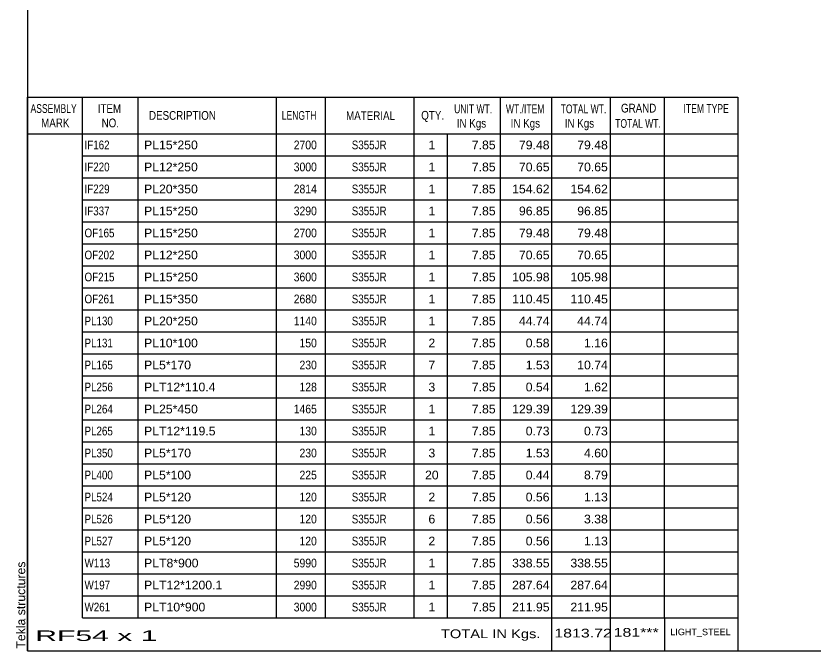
# Model space of a CAD drawing. Header units: millimetres. Extents: x -66 to 337, y -192 to 85.
# Drawn here: x -65.6 to 108.9, y -192.5 to -53.9 of the extents above; entities that cross this region are included whole.
import ezdxf

# ---------------------------------------------------------------- set-up
doc = ezdxf.new("R2010")
doc.units = ezdxf.units.MM
doc.styles.add('Arial', font='ARIAL.TTF', dxfattribs={"height": 0.2})

# ---------------------------------------------------------------- blocks, each defined once
blk = doc.blocks.new('Unknown-627020122-1200')
at = {"color": 5, "linetype": 'Continuous'}
for p, q in [((-63.06, 84.57), (-63.06, -192.43)), ((-63.06, -192.43), (336.94, -192.43))]:
    blk.add_line(p, q, dxfattribs=at)
at = {"color": 174, "linetype": 'Continuous', "style": 'Arial'}
blk.add_text('Tekla structures', height=1.9102, rotation=90, dxfattribs=at).set_placement((-63.56, -191.93))
blk = doc.blocks.new('CBS_BOM-627020122-5622')
at = {"color": 7, "linetype": 'Continuous'}
for p, q in [((-63.09, -79.66), (-63.09, -71.66)), ((-63.09, -71.66), (91.83, -71.66)), ((-51.09, -79.66), (-51.09, -71.66)), ((-38.9, -79.66), (-38.9, -71.66)), ((-8.74, -79.66), (-8.74, -71.66)), ((1.94, -79.66), (1.94, -71.66)), ((21.26, -79.66), (21.26, -71.66)), ((40.06, -79.66), (40.06, -71.66)), ((51.27, -79.66), (51.27, -71.66)), ((64.06, -79.66), (64.06, -71.66)), ((75.81, -79.66), (75.81, -71.66)), ((91.83, -71.67), (91.83, -79.65)), ((-63.09, -79.66), (91.83, -79.66)), ((-63.09, -84.46), (-63.09, -79.66)), ((-51.09, -84.46), (-51.09, -79.66)), ((-38.9, -84.46), (-38.9, -79.66)), ((-8.74, -84.46), (-8.74, -79.66)), ((1.94, -84.46), (1.94, -79.66)), ((21.26, -84.46), (21.26, -79.66)), ((28.52, -84.46), (28.52, -79.66)), ((40.06, -84.46), (40.06, -79.66)), ((51.27, -84.46), (51.27, -79.66)), ((64.06, -84.46), (64.06, -79.66)), ((75.83, -84.46), (75.83, -79.66)), ((91.83, -79.67), (91.83, -84.46)), ((-63.09, -89.26), (-63.09, -84.46)), ((-51.09, -84.46), (91.83, -84.46)), ((-51.09, -89.26), (-51.09, -84.46)), ((-38.9, -89.26), (-38.9, -84.46)), ((-8.74, -89.26), (-8.74, -84.46)), ((1.94, -89.26), (1.94, -84.46)), ((21.26, -89.26), (21.26, -84.46)), ((28.52, -89.26), (28.52, -84.46)), ((40.06, -89.26), (40.06, -84.46)), ((51.27, -89.26), (51.27, -84.46)), ((64.06, -89.26), (64.06, -84.46)), ((75.83, -89.26), (75.83, -84.46)), ((91.83, -84.47), (91.83, -89.26)), ((-63.09, -94.06), (-63.09, -89.26)), ((-51.09, -89.26), (91.83, -89.26)), ((-51.09, -94.06), (-51.09, -89.26)), ((-38.9, -94.06), (-38.9, -89.26)), ((-8.74, -94.06), (-8.74, -89.26)), ((1.94, -94.06), (1.94, -89.26)), ((21.26, -94.06), (21.26, -89.26)), ((28.52, -94.06), (28.52, -89.26)), ((40.06, -94.06), (40.06, -89.26)), ((51.27, -94.06), (51.27, -89.26)), ((64.06, -94.06), (64.06, -89.26)), ((75.83, -94.06), (75.83, -89.26)), ((91.83, -89.27), (91.83, -94.06)), ((-63.09, -98.86), (-63.09, -94.06)), ((-51.09, -94.06), (91.83, -94.06)), ((-51.09, -98.86), (-51.09, -94.06)), ((-38.9, -98.86), (-38.9, -94.06)), ((-8.74, -98.86), (-8.74, -94.06)), ((1.94, -98.86), (1.94, -94.06)), ((21.26, -98.86), (21.26, -94.06)), ((28.52, -98.86), (28.52, -94.06)), ((40.06, -98.86), (40.06, -94.06)), ((51.27, -98.86), (51.27, -94.06)), ((64.06, -98.86), (64.06, -94.06)), ((75.83, -98.86), (75.83, -94.06)), ((91.83, -94.07), (91.83, -98.86)), ((-63.09, -103.66), (-63.09, -98.86)), ((-51.09, -98.86), (91.83, -98.86)), ((-51.09, -103.66), (-51.09, -98.86)), ((-38.9, -103.66), (-38.9, -98.86)), ((-8.74, -103.66), (-8.74, -98.86)), ((1.94, -103.66), (1.94, -98.86)), ((21.26, -103.66), (21.26, -98.86)), ((28.52, -103.66), (28.52, -98.86)), ((40.06, -103.66), (40.06, -98.86)), ((51.27, -103.66), (51.27, -98.86)), ((64.06, -103.66), (64.06, -98.86)), ((75.83, -103.66), (75.83, -98.86)), ((91.83, -98.87), (91.83, -103.66)), ((-63.09, -108.46), (-63.09, -103.66)), ((-51.09, -103.66), (91.83, -103.66)), ((-51.09, -108.46), (-51.09, -103.66)), ((-38.9, -108.46), (-38.9, -103.66)), ((-8.74, -108.46), (-8.74, -103.66)), ((1.94, -108.46), (1.94, -103.66)), ((21.26, -108.46), (21.26, -103.66)), ((28.52, -108.46), (28.52, -103.66)), ((40.06, -108.46), (40.06, -103.66)), ((51.27, -108.46), (51.27, -103.66)), ((64.06, -108.46), (64.06, -103.66)), ((75.83, -108.46), (75.83, -103.66)), ((91.83, -103.67), (91.83, -108.46)), ((-63.09, -113.26), (-63.09, -108.46)), ((-51.09, -108.46), (91.83, -108.46)), ((-51.09, -113.26), (-51.09, -108.46)), ((-38.9, -113.26), (-38.9, -108.46)), ((-8.74, -113.26), (-8.74, -108.46)), ((1.94, -113.26), (1.94, -108.46)), ((21.26, -113.26), (21.26, -108.46)), ((28.52, -113.26), (28.52, -108.46)), ((40.06, -113.26), (40.06, -108.46)), ((51.27, -113.26), (51.27, -108.46)), ((64.06, -113.26), (64.06, -108.46)), ((75.83, -113.26), (75.83, -108.46)), ((91.83, -108.47), (91.83, -113.26)), ((-63.09, -118.06), (-63.09, -113.26)), ((-51.09, -113.26), (91.83, -113.26)), ((-51.09, -118.06), (-51.09, -113.26)), ((-38.9, -118.06), (-38.9, -113.26)), ((-8.74, -118.06), (-8.74, -113.26)), ((1.94, -118.06), (1.94, -113.26)), ((21.26, -118.06), (21.26, -113.26)), ((28.52, -118.06), (28.52, -113.26)), ((40.06, -118.06), (40.06, -113.26)), ((51.27, -118.06), (51.27, -113.26)), ((64.06, -118.06), (64.06, -113.26)), ((75.83, -118.06), (75.83, -113.26)), ((91.83, -113.27), (91.83, -118.06)), ((-63.09, -122.86), (-63.09, -118.06)), ((-51.09, -118.06), (91.83, -118.06)), ((-51.09, -122.86), (-51.09, -118.06)), ((-38.9, -122.86), (-38.9, -118.06)), ((-8.74, -122.86), (-8.74, -118.06)), ((1.94, -122.86), (1.94, -118.06)), ((21.26, -122.86), (21.26, -118.06)), ((28.52, -122.86), (28.52, -118.06)), ((40.06, -122.86), (40.06, -118.06)), ((51.27, -122.86), (51.27, -118.06)), ((64.06, -122.86), (64.06, -118.06)), ((75.83, -122.86), (75.83, -118.06)), ((91.83, -118.07), (91.83, -122.86)), ((-63.09, -127.66), (-63.09, -122.86)), ((-51.09, -122.86), (91.83, -122.86)), ((-51.09, -127.66), (-51.09, -122.86)), ((-38.9, -127.66), (-38.9, -122.86)), ((-8.74, -127.66), (-8.74, -122.86)), ((1.94, -127.66), (1.94, -122.86)), ((21.26, -127.66), (21.26, -122.86)), ((28.52, -127.66), (28.52, -122.86)), ((40.06, -127.66), (40.06, -122.86)), ((51.27, -127.66), (51.27, -122.86)), ((64.06, -127.66), (64.06, -122.86)), ((75.83, -127.66), (75.83, -122.86)), ((91.83, -122.87), (91.83, -127.66)), ((-63.09, -132.46), (-63.09, -127.66)), ((-51.09, -127.66), (91.83, -127.66)), ((-51.09, -132.46), (-51.09, -127.66)), ((-38.9, -132.46), (-38.9, -127.66)), ((-8.74, -132.46), (-8.74, -127.66)), ((1.94, -132.46), (1.94, -127.66)), ((21.26, -132.46), (21.26, -127.66)), ((28.52, -132.46), (28.52, -127.66)), ((40.06, -132.46), (40.06, -127.66)), ((51.27, -132.46), (51.27, -127.66)), ((64.06, -132.46), (64.06, -127.66)), ((75.83, -132.46), (75.83, -127.66)), ((91.83, -127.67), (91.83, -132.46)), ((-63.09, -137.26), (-63.09, -132.46)), ((-51.09, -132.46), (91.83, -132.46)), ((-51.09, -137.26), (-51.09, -132.46)), ((-38.9, -137.26), (-38.9, -132.46)), ((-8.74, -137.26), (-8.74, -132.46)), ((1.94, -137.26), (1.94, -132.46)), ((21.26, -137.26), (21.26, -132.46)), ((28.52, -137.26), (28.52, -132.46)), ((40.06, -137.26), (40.06, -132.46)), ((51.27, -137.26), (51.27, -132.46)), ((64.06, -137.26), (64.06, -132.46)), ((75.83, -137.26), (75.83, -132.46)), ((91.83, -132.47), (91.83, -137.26)), ((-63.09, -142.06), (-63.09, -137.26)), ((-51.09, -137.26), (91.83, -137.26)), ((-51.09, -142.06), (-51.09, -137.26)), ((-38.9, -142.06), (-38.9, -137.26)), ((-8.74, -142.06), (-8.74, -137.26)), ((1.94, -142.06), (1.94, -137.26)), ((21.26, -142.06), (21.26, -137.26)), ((28.52, -142.06), (28.52, -137.26)), ((40.06, -142.06), (40.06, -137.26)), ((51.27, -142.06), (51.27, -137.26)), ((64.06, -142.06), (64.06, -137.26)), ((75.83, -142.06), (75.83, -137.26)), ((91.83, -137.27), (91.83, -142.06)), ((-63.09, -146.86), (-63.09, -142.06)), ((-51.09, -142.06), (91.83, -142.06)), ((-51.09, -146.86), (-51.09, -142.06)), ((-38.9, -146.86), (-38.9, -142.06)), ((-8.74, -146.86), (-8.74, -142.06)), ((1.94, -146.86), (1.94, -142.06)), ((21.26, -146.86), (21.26, -142.06)), ((28.52, -146.86), (28.52, -142.06)), ((40.06, -146.86), (40.06, -142.06)), ((51.27, -146.86), (51.27, -142.06)), ((64.06, -146.86), (64.06, -142.06)), ((75.83, -146.86), (75.83, -142.06)), ((91.83, -142.07), (91.83, -146.86)), ((-63.09, -151.66), (-63.09, -146.86)), ((-51.09, -146.86), (91.83, -146.86)), ((-51.09, -151.66), (-51.09, -146.86)), ((-38.9, -151.66), (-38.9, -146.86)), ((-8.74, -151.66), (-8.74, -146.86)), ((1.94, -151.66), (1.94, -146.86)), ((21.26, -151.66), (21.26, -146.86)), ((28.52, -151.66), (28.52, -146.86)), ((40.06, -151.66), (40.06, -146.86)), ((51.27, -151.66), (51.27, -146.86)), ((64.06, -151.66), (64.06, -146.86)), ((75.83, -151.66), (75.83, -146.86)), ((91.83, -146.87), (91.83, -151.66)), ((-63.09, -156.46), (-63.09, -151.66)), ((-51.09, -151.66), (91.83, -151.66)), ((-51.09, -156.46), (-51.09, -151.66)), ((-38.9, -156.46), (-38.9, -151.66)), ((-8.74, -156.46), (-8.74, -151.66)), ((1.94, -156.46), (1.94, -151.66)), ((21.26, -156.46), (21.26, -151.66)), ((28.52, -156.46), (28.52, -151.66)), ((40.06, -156.46), (40.06, -151.66)), ((51.27, -156.46), (51.27, -151.66)), ((64.06, -156.46), (64.06, -151.66)), ((75.83, -156.46), (75.83, -151.66)), ((91.83, -151.67), (91.83, -156.46)), ((-63.09, -161.26), (-63.09, -156.46)), ((-51.09, -156.46), (91.83, -156.46)), ((-51.09, -161.26), (-51.09, -156.46)), ((-38.9, -161.26), (-38.9, -156.46)), ((-8.74, -161.26), (-8.74, -156.46)), ((1.94, -161.26), (1.94, -156.46)), ((21.26, -161.26), (21.26, -156.46)), ((28.52, -161.26), (28.52, -156.46)), ((40.06, -161.26), (40.06, -156.46)), ((51.27, -161.26), (51.27, -156.46)), ((64.06, -161.26), (64.06, -156.46)), ((75.83, -161.26), (75.83, -156.46)), ((91.83, -156.47), (91.83, -161.26)), ((-63.09, -166.06), (-63.09, -161.26)), ((-51.09, -161.26), (91.83, -161.26)), ((-51.09, -166.06), (-51.09, -161.26)), ((-38.9, -166.06), (-38.9, -161.26)), ((-8.74, -166.06), (-8.74, -161.26)), ((1.94, -166.06), (1.94, -161.26)), ((21.26, -166.06), (21.26, -161.26)), ((28.52, -166.06), (28.52, -161.26)), ((40.06, -166.06), (40.06, -161.26)), ((51.27, -166.06), (51.27, -161.26)), ((64.06, -166.06), (64.06, -161.26)), ((75.83, -166.06), (75.83, -161.26)), ((91.83, -161.27), (91.83, -166.06)), ((-63.09, -170.86), (-63.09, -166.06)), ((-51.09, -166.06), (91.83, -166.06)), ((-51.09, -170.86), (-51.09, -166.06)), ((-38.9, -170.86), (-38.9, -166.06)), ((-8.74, -170.86), (-8.74, -166.06)), ((1.94, -170.86), (1.94, -166.06)), ((21.26, -170.86), (21.26, -166.06)), ((28.52, -170.86), (28.52, -166.06)), ((40.06, -170.86), (40.06, -166.06)), ((51.27, -170.86), (51.27, -166.06)), ((64.06, -170.86), (64.06, -166.06)), ((75.83, -170.86), (75.83, -166.06)), ((91.83, -166.07), (91.83, -170.86)), ((-63.09, -175.66), (-63.09, -170.86)), ((-51.09, -170.86), (91.83, -170.86)), ((-51.09, -175.66), (-51.09, -170.86)), ((-38.9, -175.66), (-38.9, -170.86)), ((-8.74, -175.66), (-8.74, -170.86)), ((1.94, -175.66), (1.94, -170.86)), ((21.26, -175.66), (21.26, -170.86)), ((28.52, -175.66), (28.52, -170.86)), ((40.06, -175.66), (40.06, -170.86)), ((51.27, -175.66), (51.27, -170.86)), ((64.06, -175.66), (64.06, -170.86)), ((75.83, -175.66), (75.83, -170.86)), ((91.83, -170.87), (91.83, -175.66)), ((-63.09, -180.46), (-63.09, -175.66)), ((-51.09, -175.66), (91.83, -175.66)), ((-51.09, -180.46), (-51.09, -175.66)), ((-38.9, -180.46), (-38.9, -175.66)), ((-8.74, -180.46), (-8.74, -175.66)), ((1.94, -180.46), (1.94, -175.66)), ((21.26, -180.46), (21.26, -175.66)), ((28.52, -180.46), (28.52, -175.66)), ((40.06, -180.46), (40.06, -175.66)), ((51.27, -180.46), (51.27, -175.66)), ((64.06, -180.46), (64.06, -175.66)), ((75.83, -180.46), (75.83, -175.66)), ((91.83, -175.67), (91.83, -180.46)), ((-63.09, -185.26), (-63.09, -180.46)), ((-51.09, -180.46), (91.83, -180.46)), ((-51.09, -185.26), (-51.09, -180.46)), ((-38.9, -185.26), (-38.9, -180.46)), ((-8.74, -185.26), (-8.74, -180.46)), ((1.94, -185.26), (1.94, -180.46)), ((21.26, -185.26), (21.26, -180.46)), ((28.52, -185.26), (28.52, -180.46)), ((40.06, -185.26), (40.06, -180.46)), ((51.27, -185.26), (51.27, -180.46)), ((64.06, -185.26), (64.06, -180.46)), ((75.83, -185.26), (75.83, -180.46)), ((91.83, -180.47), (91.83, -185.26)), ((-63.09, -192.46), (-63.09, -185.28)), ((-51.09, -185.26), (91.83, -185.26)), ((51.27, -192.46), (51.27, -185.28)), ((64.06, -192.46), (64.06, -185.28)), ((75.87, -192.46), (75.87, -185.28)), ((91.83, -185.26), (91.83, -192.46)), ((-63.09, -192.46), (91.83, -192.46))]:
    blk.add_line(p, q, dxfattribs=at)
at = {"color": 3, "linetype": 'Continuous', "style": 'Arial'}
for s, height, width, p in [('ASSEMBLY', 1.91, 0.7, (-62.41, -75.09)), ('ITEM', 1.91, 0.8, (-47.76, -75.09)), ('UNIT WT.', 1.91, 0.7, (29.95, -75.16)), ('WT./ITEM', 1.91, 0.7, (41.24, -75.16)), ('TOTAL WT.', 1.91, 0.7, (53.18, -75.16)), ('GRAND', 1.91, 0.8, (66.33, -75)), ('ITEM TYPE', 1.91, 0.7, (79.97, -75.08)), ('DESCRIPTION', 1.9102, 0.8, (-36.58, -76.59)), ('LENGTH', 1.91, 0.7, (-7.63, -76.59)), ('MATERIAL', 1.91, 0.8, (6.39, -76.64)), ('QTY.', 1.91, 0.8, (22.78, -76.56)), ('MARK', 1.91, 0.8, (-60.09, -78.22)), ('NO.', 1.91, 0.8, (-46.91, -78.22)), ('IN Kgs', 1.91, 0.8, (30.53, -78.3)), ('IN Kgs', 1.91, 0.8, (42.28, -78.3)), ('IN Kgs', 1.91, 0.8, (54.07, -78.3)), ('TOTAL WT.', 1.91, 0.7, (65.07, -78.34))]:
    blk.add_text(s, height=height, dxfattribs=dict(at, width=width)).set_placement(p)
at = {"color": 7, "linetype": 'Continuous', "style": 'Arial'}
for s, width, p in [('IF162', 0.8, (-50.63, -83.03)), ('2700', 0.85, (-5.02, -83.03)), ('S355JR', 0.8, (7.63, -83.03)), ('IF220', 0.8, (-50.63, -87.83)), ('3000', 0.85, (-5.02, -87.83)), ('S355JR', 0.8, (7.63, -87.83)), ('IF229', 0.8, (-50.63, -92.63)), ('2814', 0.85, (-5.02, -92.63)), ('S355JR', 0.8, (7.63, -92.63)), ('IF337', 0.8, (-50.63, -97.43)), ('3290', 0.85, (-5.02, -97.43)), ('S355JR', 0.8, (7.63, -97.43)), ('OF165', 0.8, (-50.63, -102.23)), ('2700', 0.85, (-5.02, -102.23)), ('S355JR', 0.8, (7.63, -102.23)), ('OF202', 0.8, (-50.63, -107.03)), ('3000', 0.85, (-5.02, -107.03)), ('S355JR', 0.8, (7.63, -107.03)), ('OF215', 0.8, (-50.63, -111.83)), ('3600', 0.85, (-5.02, -111.83)), ('S355JR', 0.8, (7.63, -111.83)), ('OF261', 0.8, (-50.63, -116.63)), ('2680', 0.85, (-5.02, -116.63)), ('S355JR', 0.8, (7.63, -116.63)), ('PL130', 0.8, (-50.63, -121.43)), ('1140', 0.85, (-5.02, -121.43)), ('S355JR', 0.8, (7.63, -121.43)), ('PL131', 0.8, (-50.63, -126.23)), ('150', 0.85, (-3.76, -126.23)), ('S355JR', 0.8, (7.63, -126.23)), ('PL165', 0.8, (-50.63, -131.03)), ('230', 0.85, (-3.76, -131.03)), ('S355JR', 0.8, (7.63, -131.03)), ('PL256', 0.8, (-50.63, -135.83)), ('128', 0.85, (-3.76, -135.83)), ('S355JR', 0.8, (7.63, -135.83)), ('PL264', 0.8, (-50.63, -140.63)), ('1465', 0.85, (-5.02, -140.63)), ('S355JR', 0.8, (7.63, -140.63)), ('PL265', 0.8, (-50.63, -145.43)), ('130', 0.85, (-3.76, -145.43)), ('S355JR', 0.8, (7.63, -145.43)), ('PL350', 0.8, (-50.63, -150.23)), ('230', 0.85, (-3.76, -150.23)), ('S355JR', 0.8, (7.63, -150.23)), ('PL400', 0.8, (-50.63, -155.03)), ('225', 0.85, (-3.76, -155.03)), ('S355JR', 0.8, (7.63, -155.03)), ('PL524', 0.8, (-50.63, -159.83)), ('120', 0.85, (-3.76, -159.83)), ('S355JR', 0.8, (7.63, -159.83)), ('PL526', 0.8, (-50.63, -164.63)), ('120', 0.85, (-3.76, -164.63)), ('S355JR', 0.8, (7.63, -164.63)), ('PL527', 0.8, (-50.63, -169.43)), ('120', 0.85, (-3.76, -169.43)), ('S355JR', 0.8, (7.63, -169.43)), ('W113', 0.8, (-50.63, -174.23)), ('5990', 0.85, (-5.02, -174.23)), ('S355JR', 0.8, (7.63, -174.23)), ('W197', 0.8, (-50.63, -179.03)), ('2990', 0.85, (-5.02, -179.03)), ('S355JR', 0.8, (7.63, -179.03)), ('W261', 0.8, (-50.63, -183.83)), ('3000', 0.85, (-5.02, -183.83)), ('S355JR', 0.8, (7.63, -183.83))]:
    blk.add_text(s, height=1.91, dxfattribs=dict(at, width=width)).set_placement(p)
for s, height, p in [('PL15*250', 1.91, (-37.65, -83.03)), ('1', 1.91, (24.35, -83.03)), ('7.85', 1.91, (33.81, -83.03)), ('79.48', 1.91, (44.08, -83.03)), ('79.48', 1.91, (56.79, -83.03)), ('PL12*250', 1.91, (-37.65, -87.83)), ('1', 1.91, (24.35, -87.83)), ('7.85', 1.91, (33.81, -87.83)), ('70.65', 1.91, (44.08, -87.83)), ('70.65', 1.91, (56.79, -87.83)), ('PL20*350', 1.91, (-37.65, -92.63)), ('7.85', 1.91, (33.81, -92.63)), ('154.62', 1.91, (42.6, -92.63)), ('154.62', 1.91, (55.31, -92.63)), ('1', 1.91, (24.35, -92.63)), ('PL15*250', 1.91, (-37.65, -97.43)), ('1', 1.91, (24.35, -97.43)), ('7.85', 1.91, (33.81, -97.43)), ('96.85', 1.91, (44.08, -97.43)), ('96.85', 1.91, (56.79, -97.43)), ('PL15*250', 1.91, (-37.65, -102.23)), ('1', 1.91, (24.35, -102.23)), ('7.85', 1.91, (33.81, -102.23)), ('79.48', 1.91, (44.08, -102.23)), ('79.48', 1.91, (56.79, -102.23)), ('PL12*250', 1.91, (-37.65, -107.03)), ('1', 1.91, (24.35, -107.03)), ('7.85', 1.91, (33.81, -107.03)), ('70.65', 1.91, (44.08, -107.03)), ('70.65', 1.91, (56.79, -107.03)), ('PL15*250', 1.91, (-37.65, -111.83)), ('1', 1.91, (24.35, -111.83)), ('7.85', 1.91, (33.81, -111.83)), ('105.98', 1.91, (42.6, -111.83)), ('105.98', 1.91, (55.31, -111.83)), ('PL15*350', 1.91, (-37.65, -116.63)), ('1', 1.91, (24.35, -116.63)), ('7.85', 1.91, (33.81, -116.63)), ('110.45', 1.91, (42.6, -116.63)), ('110.45', 1.91, (55.31, -116.63)), ('PL20*250', 1.91, (-37.65, -121.43)), ('1', 1.91, (24.35, -121.43)), ('7.85', 1.91, (33.81, -121.43)), ('44.74', 1.91, (44.08, -121.43)), ('44.74', 1.91, (56.79, -121.43)), ('PL10*100', 1.91, (-37.65, -126.23)), ('2', 1.91, (24.35, -126.23)), ('7.85', 1.91, (33.81, -126.23)), ('0.58', 1.91, (45.56, -126.23)), ('1.16', 1.91, (58.27, -126.23)), ('PL5*170', 1.91, (-37.65, -131.03)), ('7', 1.91, (24.35, -131.03)), ('7.85', 1.91, (33.81, -131.03)), ('1.53', 1.91, (45.56, -131.03)), ('10.74', 1.91, (56.79, -131.03)), ('PLT12*110.4', 1.9102, (-37.65, -135.83)), ('3', 1.91, (24.35, -135.83)), ('7.85', 1.91, (33.81, -135.83)), ('0.54', 1.91, (45.56, -135.83)), ('1.62', 1.91, (58.27, -135.83)), ('PL25*450', 1.91, (-37.65, -140.63)), ('1', 1.91, (24.35, -140.63)), ('7.85', 1.91, (33.81, -140.63)), ('129.39', 1.91, (42.6, -140.63)), ('129.39', 1.91, (55.31, -140.63)), ('PLT12*119.5', 1.9102, (-37.65, -145.43)), ('1', 1.91, (24.35, -145.43)), ('7.85', 1.91, (33.81, -145.43)), ('0.73', 1.91, (45.56, -145.43)), ('0.73', 1.91, (58.27, -145.43)), ('PL5*170', 1.91, (-37.65, -150.23)), ('3', 1.91, (24.35, -150.23)), ('7.85', 1.91, (33.81, -150.23)), ('1.53', 1.91, (45.56, -150.23)), ('4.60', 1.91, (58.27, -150.23)), ('PL5*100', 1.91, (-37.65, -155.03)), ('20', 1.91, (23.61, -155.03)), ('7.85', 1.91, (33.81, -155.03)), ('0.44', 1.91, (45.56, -155.03)), ('8.79', 1.91, (58.27, -155.03)), ('PL5*120', 1.91, (-37.65, -159.83)), ('2', 1.91, (24.35, -159.83)), ('7.85', 1.91, (33.81, -159.83)), ('0.56', 1.91, (45.56, -159.83)), ('1.13', 1.91, (58.27, -159.83)), ('PL5*120', 1.91, (-37.65, -164.63)), ('6', 1.91, (24.35, -164.63)), ('7.85', 1.91, (33.81, -164.63)), ('0.56', 1.91, (45.56, -164.63)), ('3.38', 1.91, (58.27, -164.63)), ('PL5*120', 1.91, (-37.65, -169.43)), ('2', 1.91, (24.35, -169.43)), ('7.85', 1.91, (33.81, -169.43)), ('0.56', 1.91, (45.56, -169.43)), ('1.13', 1.91, (58.27, -169.43)), ('PLT8*900', 1.91, (-37.65, -174.23)), ('1', 1.91, (24.35, -174.23)), ('7.85', 1.91, (33.81, -174.23)), ('338.55', 1.91, (42.6, -174.23)), ('338.55', 1.91, (55.31, -174.23)), ('PLT12*1200.1', 1.9102, (-37.65, -179.03)), ('1', 1.91, (24.35, -179.03)), ('7.85', 1.91, (33.81, -179.03)), ('287.64', 1.91, (42.6, -179.03)), ('287.64', 1.91, (55.31, -179.03)), ('PLT10*900', 1.91, (-37.65, -183.83)), ('1', 1.91, (24.35, -183.83)), ('7.85', 1.91, (33.81, -183.83)), ('211.95', 1.91, (42.6, -183.83)), ('211.95', 1.91, (55.31, -183.83))]:
    blk.add_text(s, height=height, dxfattribs=at).set_placement(p)
at = {"color": 6, "linetype": 'Continuous', "style": 'Arial'}
for s, height, width, p in [('RF54 x 1', 2.292, 2.05, (-61.37, -190.27)), ('TOTAL IN Kgs.', 1.9102, 1.2, (27.07, -189.66)), ('1813.72', 1.91, 1.3, (51.8, -189.51)), ('181***', 1.91, 1.3, (64.73, -189.35))]:
    blk.add_text(s, height=height, dxfattribs=dict(at, width=width)).set_placement(p)
blk.add_text('LIGHT_STEEL', height=1.4135, dxfattribs=at).set_placement((77.08, -189.01))

msp = doc.modelspace()

# ---------------------------------------------------------------- block references
for name in ['Unknown-627020122-1200', 'CBS_BOM-627020122-5622']:
    msp.add_blockref(name, (0, 0))

doc.saveas('drawing.dxf')
